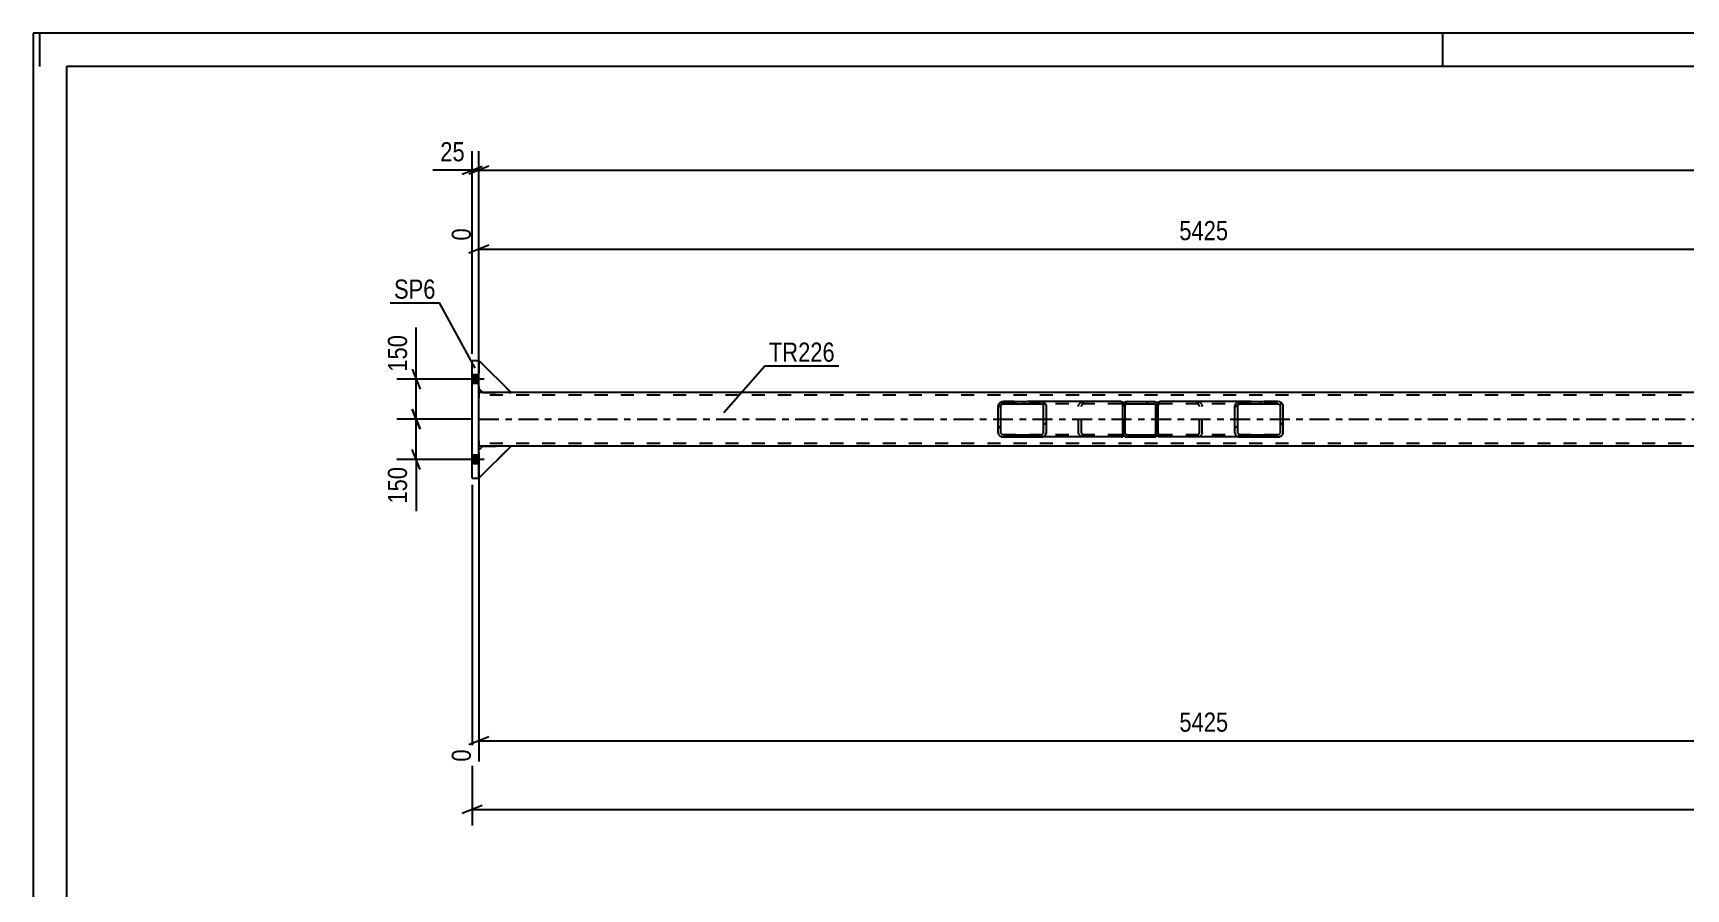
# Model space of a CAD drawing. Header units: millimetres. Extents: x -88 to 753, y -416 to 178.
# Drawn here: x -88.4 to 159, y 50.2 to 178.2 of the extents above; entities that cross this region are included whole.
import ezdxf

# ---------------------------------------------------------------- set-up
doc = ezdxf.new("R2010")
doc.units = ezdxf.units.MM
doc.linetypes.add('DXK_LINE_DOT2', pattern=[3.9198, 1.9599, -1.9599])
doc.linetypes.add('DXK_LINE_DOT3', pattern=[5.9187, 2.979, -0.9799, 0.9799, -0.9799])
doc.styles.add('Arial Narrow', font='ARIALN.TTF', dxfattribs={"height": 0.2})

# ---------------------------------------------------------------- blocks, each defined once
blk = doc.blocks.new('Unknown-761550090-1163')
at = {"color": 5, "linetype": 'Continuous'}
for p, q in [((752.6, 178.2), (-88.4, 178.2)), ((-88.4, 178.2), (-88.4, -415.8)), ((-87.4, 173.2), (-87.4, 178.2)), ((122.6, 173.2), (122.6, 178.2)), ((747.6, 173.2), (-83.4, 173.2)), ((-83.4, 173.2), (-83.4, -410.8))]:
    blk.add_line(p, q, dxfattribs=at)
blk = doc.blocks.new('Bolt-761550090-4881 - 4868')
at = {"linetype": 'Continuous'}
for points in [[(-21.67, 125.78), (-21.67, 127.1), (-22.67, 127.1), (-22.67, 125.78)], [(-21.66, 125.78), (-21.66, 127.1), (-22.66, 127.1), (-22.66, 125.78)], [(-21.67, 113.78), (-21.67, 115.1), (-22.67, 115.1), (-22.67, 113.78)], [(-21.66, 113.78), (-21.66, 115.1), (-22.66, 115.1), (-22.66, 113.78)]]:
    blk.add_hatch(color=1, dxfattribs=at).paths.add_polyline_path(points)
at = {"color": 1, "linetype": 'Continuous'}
for p, q in [((-20.91, 126.44), (-25.67, 126.44)), ((-20.9, 126.44), (-25.66, 126.44)), ((-21.67, 127.1), (-22.67, 127.1)), ((-21.66, 127.1), (-22.66, 127.1)), ((-21.67, 125.78), (-22.67, 125.78)), ((-21.66, 125.78), (-22.66, 125.78)), ((-20.91, 114.44), (-25.67, 114.44)), ((-20.9, 114.44), (-25.66, 114.44)), ((-21.67, 115.1), (-22.67, 115.1)), ((-21.66, 115.1), (-22.66, 115.1)), ((-21.67, 113.78), (-22.67, 113.78)), ((-21.66, 113.78), (-22.66, 113.78))]:
    blk.add_line(p, q, dxfattribs=at)
blk = doc.blocks.new('Part-761550090-4903 - 4868')
at = {"color": 7, "linetype": 'DXK_LINE_DOT2'}
for p, q in [((-21.67, 124.44), (-21.66, 124.44)), ((-21.66, 124.44), (-21.67, 124.44)), ((-21.67, 124.44), (-21.67, 124.38)), ((-21.67, 124.38), (-21.67, 124.2)), ((-21.67, 124.2), (-21.67, 123.94)), ((-21.67, 124.04), (-21.66, 124.04)), ((565.98, 124.04), (-21.67, 124.04)), ((-21.67, 124.01), (-21.67, 124.04)), ((-21.67, 123.92), (-21.67, 124.01)), ((-21.67, 123.94), (-21.67, 123.64)), ((-21.67, 123.79), (-21.67, 123.92)), ((-21.67, 123.64), (-21.67, 123.79)), ((-21.66, 124.44), (-21.66, 124.44)), ((-21.66, 124.38), (-21.66, 124.44)), ((-21.66, 124.2), (-21.66, 124.38)), ((-21.66, 123.94), (-21.66, 124.2)), ((-21.66, 124.04), (-21.66, 124.01)), ((-21.66, 124.01), (-21.66, 123.92)), ((-21.66, 123.64), (-21.66, 123.94)), ((-21.66, 123.92), (-21.66, 123.79)), ((-21.66, 123.79), (-21.66, 123.64)), ((-16.86, 124.44), (-21.06, 124.44)), ((-21.67, 117.24), (-21.67, 123.64)), ((-21.67, 117.24), (-21.67, 123.64)), ((-21.66, 117.24), (-21.66, 123.64)), ((-21.67, 117.08), (-21.67, 117.24)), ((-21.67, 117.24), (-21.67, 116.93)), ((-21.67, 116.95), (-21.67, 117.08)), ((-21.67, 116.87), (-21.67, 116.95)), ((-21.67, 116.93), (-21.67, 116.67)), ((-21.67, 116.84), (-21.67, 116.87)), ((-21.67, 116.84), (-21.66, 116.84)), ((565.98, 116.84), (-21.67, 116.84)), ((-21.67, 116.67), (-21.67, 116.5)), ((-21.67, 116.5), (-21.67, 116.44)), ((-21.67, 116.44), (-21.66, 116.44)), ((-21.66, 116.44), (-21.67, 116.44)), ((-21.66, 117.24), (-21.66, 117.08)), ((-21.66, 116.93), (-21.66, 117.24)), ((-21.66, 117.08), (-21.66, 116.95)), ((-21.66, 116.95), (-21.66, 116.87)), ((-21.66, 116.67), (-21.66, 116.93)), ((-21.66, 116.87), (-21.66, 116.84)), ((-21.66, 116.5), (-21.66, 116.67)), ((-21.66, 116.44), (-21.66, 116.5)), ((-21.66, 116.44), (-21.66, 116.44)), ((-16.86, 116.44), (-21.06, 116.44))]:
    blk.add_line(p, q, dxfattribs=at)
at = {"color": 2, "linetype": 'Continuous'}
for p, q in [((-21.06, 124.44), (-21.66, 124.44)), ((565.98, 124.44), (-16.86, 124.44)), ((-21.66, 117.24), (-21.66, 123.64)), ((-21.06, 116.44), (-21.66, 116.44)), ((565.98, 116.44), (-16.86, 116.44))]:
    blk.add_line(p, q, dxfattribs=at)
at = {"color": 7, "linetype": 'DXK_LINE_DOT3'}
blk.add_line((-21.66, 120.44), (565.98, 120.44), dxfattribs=at)
blk = doc.blocks.new('Part-761550090-4905 - 4868')
at = {"color": 2, "linetype": 'Continuous'}
for p, q in [((-21.66, 129.24), (-16.86, 124.44)), ((-21.66, 125.04), (-21.06, 124.44)), ((-16.86, 124.44), (-21.06, 124.44))]:
    blk.add_line(p, q, dxfattribs=at)
at = {"color": 7, "linetype": 'DXK_LINE_DOT2'}
for p, q in [((-21.66, 129.24), (-21.66, 129.24)), ((-21.66, 129.24), (-21.66, 125.04)), ((-21.66, 129.24), (-21.66, 129.24)), ((-21.66, 129.24), (-16.86, 124.44)), ((-21.66, 125.04), (-21.66, 129.24)), ((-21.66, 125.04), (-21.66, 125.04)), ((-21.66, 125.04), (-21.66, 125.04)), ((-21.06, 124.44), (-21.66, 125.04)), ((-21.06, 124.44), (-21.06, 124.44)), ((-21.06, 124.44), (-21.06, 124.44))]:
    blk.add_line(p, q, dxfattribs=at)
blk = doc.blocks.new('Part-761550090-4917 - 4868')
at = {"color": 2, "linetype": 'Continuous'}
for p, q in [((-21.66, 115.84), (-21.06, 116.44)), ((-21.66, 111.64), (-16.86, 116.44)), ((-16.86, 116.44), (-21.06, 116.44))]:
    blk.add_line(p, q, dxfattribs=at)
at = {"color": 7, "linetype": 'DXK_LINE_DOT2'}
for p, q in [((-21.66, 115.84), (-21.06, 116.44)), ((-16.86, 116.44), (-21.66, 111.64)), ((-21.06, 116.44), (-21.06, 116.44)), ((-21.66, 111.64), (-21.66, 115.84)), ((-21.66, 115.84), (-21.66, 115.84)), ((-21.66, 115.84), (-21.66, 115.84)), ((-21.66, 111.64), (-21.66, 115.84)), ((-21.66, 111.64), (-21.66, 111.64)), ((-21.66, 111.64), (-21.66, 111.64))]:
    blk.add_line(p, q, dxfattribs=at)
blk = doc.blocks.new('Part-761550090-4997 - 4868')
at = {"color": 2, "linetype": 'Continuous'}
blk.add_line((-21.66, 115.85), (-21.07, 116.44), dxfattribs=at)
at = {"color": 7, "linetype": 'DXK_LINE_DOT2'}
for p, q in [((-21.66, 115.85), (-21.07, 116.44)), ((-21.66, 111.65), (-16.87, 116.44)), ((-21.66, 111.65), (-16.87, 116.44)), ((-21.07, 116.44), (-16.87, 116.44)), ((-21.67, 115.84), (-21.66, 115.85)), ((-21.67, 115.84), (-21.66, 115.85)), ((-21.67, 111.64), (-21.67, 115.84)), ((-21.67, 115.84), (-21.67, 115.84)), ((-21.67, 111.64), (-21.67, 115.84)), ((-21.67, 111.64), (-21.66, 111.65)), ((-21.67, 111.64), (-21.66, 111.65)), ((-21.67, 111.64), (-21.67, 111.64))]:
    blk.add_line(p, q, dxfattribs=at)
blk = doc.blocks.new('Part-761550090-5003 - 4868')
at = {"linetype": 'Continuous'}
h = blk.add_hatch(dxfattribs=at)
h.set_pattern_fill('', scale=0.7, style=0, pattern_type=0)
h.set_pattern_definition([(45, (92.354, 123.0762), (-1.57154, 1.57154), [])])
h.paths.add_polyline_path([(97.85, 123.08), (92.35, 123.08), (92.02, 123.03), (91.73, 122.89), (91.54, 122.68), (91.47, 122.44), (91.47, 118.44), (91.54, 118.19), (91.73, 117.98), (92.02, 117.84), (92.35, 117.8), (97.85, 117.8), (98.19, 117.84), (98.47, 117.98), (98.66, 118.19), (98.73, 118.44), (98.73, 122.44), (98.66, 122.68), (98.47, 122.89), (98.19, 123.03)])
h.paths.add_polyline_path([(98.16, 122.66), (98.26, 122.56), (98.29, 122.44), (98.29, 118.44), (98.26, 118.31), (98.16, 118.21), (98.02, 118.14), (97.85, 118.12), (92.35, 118.12), (92.19, 118.14), (92.04, 118.21), (91.95, 118.31), (91.91, 118.44), (91.91, 122.44), (91.95, 122.56), (92.04, 122.66), (92.19, 122.73), (92.35, 122.76), (97.85, 122.76), (98.02, 122.73)])
at = {"color": 2, "linetype": 'Continuous'}
for p, q in [((79.98, 123.04), (80.24, 123.08)), ((79.98, 123.03), (79.98, 123.04)), ((79.98, 122.89), (79.98, 123.03)), ((79.98, 122.89), (79.98, 122.69)), ((79.98, 122.68), (79.98, 122.89)), ((79.98, 122.69), (79.98, 122.66)), ((79.98, 122.68), (79.98, 122.5)), ((79.98, 122.66), (79.98, 122.56)), ((79.98, 122.56), (79.98, 122.51)), ((92.35, 123.08), (80.24, 123.08)), ((91.54, 122.68), (91.47, 122.44)), ((91.47, 118.44), (91.47, 122.44)), ((91.91, 122.44), (91.95, 122.56)), ((91.91, 118.44), (91.91, 122.44)), ((92.35, 123.08), (92.02, 123.03)), ((92.19, 122.73), (92.35, 122.76)), ((92.35, 123.08), (97.85, 123.08)), ((92.35, 122.76), (97.85, 122.76)), ((98.19, 123.03), (97.85, 123.08)), ((97.85, 122.76), (98.02, 122.73)), ((98.26, 122.56), (98.29, 122.44)), ((98.29, 118.44), (98.29, 122.44)), ((98.73, 122.44), (98.66, 122.68)), ((98.73, 118.44), (98.73, 122.44)), ((79.98, 118.31), (79.98, 118.37)), ((79.98, 118.19), (79.98, 118.37)), ((79.98, 118.31), (79.98, 118.21)), ((79.98, 118.21), (79.98, 118.18)), ((79.98, 117.98), (79.98, 118.19)), ((79.98, 117.98), (79.98, 118.18)), ((79.98, 117.84), (79.98, 117.98)), ((79.98, 117.83), (79.98, 117.84)), ((80.24, 117.8), (79.98, 117.83)), ((92.35, 117.8), (80.24, 117.8)), ((91.47, 118.44), (91.54, 118.19)), ((91.95, 118.31), (91.91, 118.44)), ((92.02, 117.84), (92.35, 117.8)), ((92.35, 118.12), (92.19, 118.14)), ((92.35, 118.12), (97.85, 118.12)), ((92.35, 117.8), (97.85, 117.8)), ((98.02, 118.14), (97.85, 118.12)), ((97.85, 117.8), (98.19, 117.84)), ((98.29, 118.44), (98.26, 118.31)), ((98.66, 118.19), (98.73, 118.44))]:
    blk.add_line(p, q, dxfattribs=at)
at = {"color": 7, "linetype": 'DXK_LINE_DOT2'}
for p, q in [((79.98, 123.04), (79.98, 122.89)), ((80.07, 122.73), (79.98, 122.69)), ((79.98, 122.51), (79.98, 122.44)), ((79.98, 122.5), (79.98, 122.44)), ((79.98, 118.44), (79.98, 122.44)), ((79.98, 118.44), (79.98, 122.44)), ((80.24, 122.76), (80.07, 122.73)), ((97.85, 122.76), (80.24, 122.76)), ((85.73, 123.08), (86.07, 123.03)), ((85.9, 122.73), (85.73, 122.76)), ((86.17, 122.44), (86.14, 122.56)), ((86.17, 118.44), (86.17, 122.44)), ((86.54, 122.68), (86.61, 122.44)), ((86.61, 118.44), (86.61, 122.44)), ((97.85, 123.08), (92.35, 123.08)), ((79.98, 118.37), (79.98, 118.44)), ((79.98, 118.37), (79.98, 118.44)), ((79.98, 118.18), (80.07, 118.14)), ((79.98, 117.83), (79.98, 117.98)), ((80.07, 118.14), (80.24, 118.12)), ((97.85, 118.12), (80.24, 118.12)), ((85.73, 118.12), (85.9, 118.14)), ((86.07, 117.84), (85.73, 117.8)), ((86.14, 118.31), (86.17, 118.44)), ((86.61, 118.44), (86.54, 118.19)), ((97.85, 117.8), (92.35, 117.8))]:
    blk.add_line(p, q, dxfattribs=at)
for centre, radius, start, end in [((85.8, 122.34), 0.401, 32.4105, 75.4453), ((85.87, 122.25), 0.802, 32.4105, 75.4453), ((85.8, 118.53), 0.401, 284.5547, 327.5895), ((85.87, 118.62), 0.802, 284.5547, 327.5895)]:
    blk.add_arc(centre, radius, start, end, dxfattribs=at)
at = {"color": 2, "linetype": 'Continuous'}
for centre, radius, start, end in [((92.22, 122.25), 0.803, 104.5326, 147.5549), ((92.29, 122.34), 0.401, 104.5326, 147.5549), ((97.92, 122.34), 0.401, 32.4451, 75.4674), ((97.99, 122.25), 0.803, 32.4451, 75.4674), ((92.22, 118.62), 0.803, 212.4451, 255.4674), ((92.29, 118.53), 0.401, 212.4451, 255.4674), ((97.92, 118.53), 0.401, 284.5326, 327.5549), ((97.99, 118.62), 0.803, 284.5326, 327.5549)]:
    blk.add_arc(centre, radius, start, end, dxfattribs=at)
blk = doc.blocks.new('Part-761550090-4939 - 4868')
at = {"color": 2, "linetype": 'Continuous'}
for p, q in [((-22.67, 129.24), (-21.66, 129.24)), ((-22.67, 111.64), (-22.67, 129.24)), ((-22.66, 111.64), (-22.66, 129.24)), ((-21.66, 111.64), (-21.66, 129.24)), ((-22.67, 111.64), (-21.66, 111.64))]:
    blk.add_line(p, q, dxfattribs=at)
at = {"color": 7, "linetype": 'DXK_LINE_DOT2'}
blk.add_line((-21.67, 111.64), (-21.67, 129.24), dxfattribs=at)
blk = doc.blocks.new('Part-761550090-4954 - 4868')
at = {"color": 7, "linetype": 'DXK_LINE_DOT2'}
for p, q in [((-16.87, 124.44), (-21.67, 129.24)), ((-21.67, 129.24), (-21.67, 125.04)), ((-21.67, 129.24), (-21.67, 129.24)), ((-21.67, 129.24), (-16.87, 124.44)), ((-21.67, 125.04), (-21.67, 129.24)), ((-21.67, 125.04), (-21.66, 125.02)), ((-21.67, 125.04), (-21.67, 125.04)), ((-21.67, 125.04), (-21.07, 124.44)), ((-21.07, 124.44), (-16.87, 124.44))]:
    blk.add_line(p, q, dxfattribs=at)
at = {"color": 2, "linetype": 'Continuous'}
blk.add_line((-21.66, 125.02), (-21.07, 124.44), dxfattribs=at)
blk = doc.blocks.new('Part-761550090-4955 - 4868')
at = {"color": 7, "linetype": 'DXK_LINE_DOT2'}
for p, q in [((-16.86, 124.44), (-21.66, 129.24)), ((-21.66, 129.24), (-21.66, 125.04)), ((-21.66, 129.24), (-21.66, 129.24)), ((-21.66, 129.24), (-16.86, 124.44)), ((-21.66, 125.04), (-21.66, 129.24)), ((-21.66, 125.04), (-21.66, 125.03)), ((-21.66, 125.04), (-21.66, 125.04)), ((-21.66, 125.04), (-21.06, 124.44)), ((-21.06, 124.44), (-16.86, 124.44))]:
    blk.add_line(p, q, dxfattribs=at)
at = {"color": 2, "linetype": 'Continuous'}
blk.add_line((-21.66, 125.03), (-21.06, 124.44), dxfattribs=at)
blk = doc.blocks.new('Part-761550090-4978 - 4868')
at = {"linetype": 'Continuous'}
h = blk.add_hatch(dxfattribs=at)
h.set_pattern_fill('', scale=0.7, style=0, pattern_type=0)
h.set_pattern_definition([(45, (75.3581, 123.0762), (-1.57154, 1.57154), [])])
h.paths.add_polyline_path([(79.36, 123.08), (75.36, 123.08), (75.11, 123.03), (74.91, 122.89), (74.77, 122.68), (74.72, 122.44), (74.72, 118.44), (74.77, 118.19), (74.91, 117.98), (75.11, 117.84), (75.36, 117.8), (79.36, 117.8), (79.6, 117.84), (79.81, 117.98), (79.95, 118.19), (80, 118.44), (80, 122.44), (79.95, 122.68), (79.81, 122.89), (79.6, 123.03)])
h.paths.add_polyline_path([(79.58, 122.66), (79.65, 122.56), (79.68, 122.44), (79.68, 118.44), (79.65, 118.31), (79.58, 118.21), (79.48, 118.14), (79.36, 118.12), (75.36, 118.12), (75.24, 118.14), (75.13, 118.21), (75.06, 118.31), (75.04, 118.44), (75.04, 122.44), (75.06, 122.56), (75.13, 122.66), (75.24, 122.73), (75.36, 122.76), (79.36, 122.76), (79.48, 122.73)])
at = {"color": 2, "linetype": 'Continuous'}
for p, q in [((74.7, 122.44), (74.75, 122.68)), ((74.7, 122.44), (74.72, 122.44)), ((74.77, 122.68), (74.72, 122.44)), ((74.72, 118.44), (74.72, 122.44)), ((75.04, 122.44), (75.06, 122.56)), ((75.04, 118.44), (75.04, 122.44)), ((75.1, 123.03), (75.34, 123.08)), ((75.36, 123.08), (75.11, 123.03)), ((75.24, 122.73), (75.36, 122.76)), ((75.34, 123.08), (75.36, 123.08)), ((75.36, 123.08), (75.34, 123.08)), ((75.36, 123.08), (79.36, 123.08)), ((75.36, 122.76), (79.36, 122.76)), ((79.47, 122.73), (79.34, 122.76)), ((79.6, 123.03), (79.36, 123.08)), ((79.36, 122.76), (79.48, 122.73)), ((79.66, 122.44), (79.64, 122.56)), ((79.65, 122.56), (79.68, 122.44)), ((79.66, 122.44), (79.68, 122.44)), ((79.66, 118.44), (79.66, 122.44)), ((79.68, 118.44), (79.68, 122.44)), ((80, 122.44), (79.95, 122.68)), ((80, 118.44), (80, 122.44)), ((74.7, 118.44), (74.72, 118.44)), ((74.75, 118.19), (74.7, 118.43)), ((74.72, 118.44), (74.77, 118.19)), ((75.06, 118.31), (75.04, 118.44)), ((75.34, 117.8), (75.1, 117.84)), ((75.11, 117.84), (75.36, 117.8)), ((75.36, 118.12), (75.24, 118.14)), ((75.34, 117.8), (75.36, 117.8)), ((75.36, 117.8), (75.34, 117.8)), ((75.36, 118.12), (79.36, 118.12)), ((75.36, 117.8), (79.36, 117.8)), ((79.34, 118.12), (79.47, 118.14)), ((79.48, 118.14), (79.36, 118.12)), ((79.36, 117.8), (79.6, 117.84)), ((79.64, 118.31), (79.66, 118.44)), ((79.68, 118.44), (79.65, 118.31)), ((79.66, 118.44), (79.68, 118.44)), ((79.95, 118.19), (80, 118.44))]:
    blk.add_line(p, q, dxfattribs=at)
at = {"color": 7, "linetype": 'DXK_LINE_DOT2'}
for p, q in [((74.7, 122.44), (74.7, 122.44)), ((74.7, 118.44), (74.7, 122.44)), ((74.7, 122.44), (74.7, 122.44)), ((75.05, 122.56), (75.02, 122.44)), ((75.02, 122.44), (75.04, 122.44)), ((75.02, 118.44), (75.02, 122.44)), ((75.34, 122.76), (75.22, 122.73)), ((75.34, 122.76), (75.36, 122.76)), ((75.34, 122.76), (79.34, 122.76)), ((75.36, 123.08), (79.36, 123.08)), ((79.34, 123.08), (79.59, 123.03)), ((79.34, 122.76), (79.36, 122.76)), ((79.94, 122.68), (79.98, 122.44)), ((79.98, 118.44), (79.98, 122.44)), ((79.98, 122.44), (80, 122.44)), ((74.7, 118.44), (74.7, 118.44)), ((74.7, 118.43), (74.7, 118.44)), ((75.02, 118.44), (75.04, 118.44)), ((75.02, 118.44), (75.05, 118.31)), ((75.22, 118.14), (75.34, 118.12)), ((75.34, 118.12), (75.36, 118.12)), ((75.34, 118.12), (79.34, 118.12)), ((75.36, 117.8), (79.36, 117.8)), ((79.34, 118.12), (79.36, 118.12)), ((79.59, 117.84), (79.34, 117.8)), ((79.98, 118.44), (79.94, 118.19)), ((79.98, 118.44), (80, 118.44))]:
    blk.add_line(p, q, dxfattribs=at)
at = {"color": 2, "linetype": 'Continuous'}
for centre, radius, start, end in [((75.34, 122.44), 0.64, 112.5, 157.5), ((75.36, 122.44), 0.64, 112.5, 157.5), ((75.36, 122.44), 0.32, 112.5, 157.5), ((79.34, 122.44), 0.32, 22.5, 67.5), ((79.36, 122.44), 0.32, 22.5, 67.5), ((79.36, 122.44), 0.64, 22.5, 67.5), ((75.34, 118.44), 0.64, 202.5, 247.5), ((75.36, 118.44), 0.64, 202.5, 247.5), ((75.36, 118.44), 0.32, 202.5, 247.5), ((79.34, 118.44), 0.32, 292.5, 337.5), ((79.36, 118.44), 0.32, 292.5, 337.5), ((79.36, 118.44), 0.64, 292.5, 337.5)]:
    blk.add_arc(centre, radius, start, end, dxfattribs=at)
at = {"color": 7, "linetype": 'DXK_LINE_DOT2'}
for centre, radius, start, end in [((75.34, 122.44), 0.32, 112.5, 157.5), ((79.34, 122.44), 0.64, 22.5, 67.5), ((75.34, 118.44), 0.32, 202.5, 247.5), ((79.34, 118.44), 0.64, 292.5, 337.5)]:
    blk.add_arc(centre, radius, start, end, dxfattribs=at)
blk = doc.blocks.new('Part-761550090-4998 - 4868')
at = {"color": 2, "linetype": 'Continuous'}
blk.add_line((-21.66, 115.84), (-21.06, 116.44), dxfattribs=at)
at = {"color": 7, "linetype": 'DXK_LINE_DOT2'}
for p, q in [((-21.66, 115.84), (-21.06, 116.44)), ((-21.66, 111.64), (-16.86, 116.44)), ((-21.66, 111.64), (-16.86, 116.44)), ((-21.06, 116.44), (-16.86, 116.44)), ((-21.66, 115.84), (-21.66, 115.84)), ((-21.66, 111.64), (-21.66, 115.84)), ((-21.66, 115.84), (-21.66, 115.84)), ((-21.66, 115.84), (-21.66, 115.84)), ((-21.66, 111.64), (-21.66, 115.84)), ((-21.66, 111.64), (-21.66, 111.64)), ((-21.66, 111.64), (-21.66, 111.64)), ((-21.66, 111.64), (-21.66, 111.64))]:
    blk.add_line(p, q, dxfattribs=at)
blk = doc.blocks.new('Part-761550090-5005 - 4868')
at = {"linetype": 'Continuous'}
h = blk.add_hatch(dxfattribs=at)
h.set_pattern_fill('', scale=0.7, style=0, pattern_type=0)
h.set_pattern_definition([(45, (56.9082, 123.0762), (-1.57154, 1.57154), [])])
h.paths.add_polyline_path([(62.39, 123.08), (56.91, 123.08), (56.57, 123.03), (56.29, 122.89), (56.1, 122.68), (56.03, 122.44), (56.03, 118.44), (56.1, 118.19), (56.29, 117.98), (56.57, 117.84), (56.91, 117.8), (62.39, 117.8), (62.73, 117.84), (63.01, 117.98), (63.2, 118.19), (63.27, 118.44), (63.27, 122.44), (63.2, 122.68), (63.01, 122.89), (62.73, 123.03)])
h.paths.add_polyline_path([(62.7, 122.66), (62.8, 122.56), (62.83, 122.44), (62.83, 118.44), (62.8, 118.31), (62.7, 118.21), (62.56, 118.14), (62.39, 118.12), (56.91, 118.12), (56.74, 118.14), (56.6, 118.21), (56.5, 118.31), (56.47, 118.44), (56.47, 122.44), (56.5, 122.56), (56.6, 122.66), (56.74, 122.73), (56.91, 122.76), (62.39, 122.76), (62.56, 122.73)])
at = {"color": 2, "linetype": 'Continuous'}
for p, q in [((56.1, 122.68), (56.03, 122.44)), ((56.03, 118.44), (56.03, 122.44)), ((56.47, 122.44), (56.5, 122.56)), ((56.47, 118.44), (56.47, 122.44)), ((56.91, 123.08), (56.57, 123.03)), ((56.74, 122.73), (56.91, 122.76)), ((56.91, 123.08), (62.39, 123.08)), ((56.91, 122.76), (62.39, 122.76)), ((74.45, 123.08), (62.39, 123.08)), ((62.73, 123.03), (62.39, 123.08)), ((62.39, 122.76), (62.56, 122.73)), ((62.8, 122.56), (62.83, 122.44)), ((62.83, 118.44), (62.83, 122.44)), ((63.27, 122.44), (63.2, 122.68)), ((63.27, 118.44), (63.27, 122.44)), ((74.45, 123.08), (74.7, 123.04)), ((74.7, 123.04), (74.7, 123.03)), ((74.7, 123.03), (74.7, 122.89)), ((74.7, 122.89), (74.7, 122.68)), ((74.7, 122.68), (74.7, 122.44)), ((74.7, 118.44), (74.7, 122.44)), ((56.03, 118.44), (56.1, 118.19)), ((56.5, 118.31), (56.47, 118.44)), ((56.57, 117.84), (56.91, 117.8)), ((56.91, 118.12), (56.74, 118.14)), ((56.91, 118.12), (62.39, 118.12)), ((56.91, 117.8), (62.39, 117.8)), ((62.56, 118.14), (62.39, 118.12)), ((62.39, 117.8), (62.73, 117.84)), ((74.45, 117.8), (62.39, 117.8)), ((62.83, 118.44), (62.8, 118.31)), ((63.2, 118.19), (63.27, 118.44)), ((74.45, 117.8), (74.7, 117.83)), ((74.7, 118.44), (74.7, 118.19)), ((74.7, 118.19), (74.7, 117.98)), ((74.7, 117.98), (74.7, 117.84)), ((74.7, 117.84), (74.7, 117.83))]:
    blk.add_line(p, q, dxfattribs=at)
at = {"color": 7, "linetype": 'DXK_LINE_DOT2'}
for p, q in [((62.39, 123.08), (56.91, 123.08)), ((74.45, 122.76), (56.91, 122.76)), ((68.08, 122.44), (68.14, 122.68)), ((68.08, 118.44), (68.08, 122.44)), ((68.55, 122.56), (68.52, 122.44)), ((68.52, 118.44), (68.52, 122.44)), ((68.62, 123.03), (68.96, 123.08)), ((68.96, 122.76), (68.79, 122.73)), ((74.61, 122.73), (74.45, 122.76)), ((74.7, 122.69), (74.61, 122.73)), ((74.7, 123.04), (74.7, 122.69)), ((74.7, 122.68), (74.7, 122.69)), ((74.7, 122.66), (74.7, 122.68)), ((74.7, 122.56), (74.7, 122.66)), ((74.7, 122.44), (74.7, 122.56)), ((74.7, 118.44), (74.7, 122.44)), ((74.45, 118.12), (56.91, 118.12)), ((62.39, 117.8), (56.91, 117.8)), ((68.14, 118.19), (68.08, 118.44)), ((68.52, 118.44), (68.55, 118.31)), ((68.96, 117.8), (68.62, 117.84)), ((68.79, 118.14), (68.96, 118.12)), ((74.45, 118.12), (74.61, 118.14)), ((74.61, 118.14), (74.7, 118.18)), ((74.7, 118.31), (74.7, 118.44)), ((74.7, 118.21), (74.7, 118.31)), ((74.7, 118.19), (74.7, 118.21)), ((74.7, 118.18), (74.7, 118.19)), ((74.7, 117.83), (74.7, 118.18))]:
    blk.add_line(p, q, dxfattribs=at)
at = {"color": 2, "linetype": 'Continuous'}
for centre, radius, start, end in [((56.77, 122.25), 0.801, 104.5769, 147.6241), ((56.84, 122.34), 0.401, 104.5769, 147.6241), ((62.46, 122.34), 0.401, 32.3759, 75.4231), ((62.53, 122.25), 0.801, 32.3759, 75.4231), ((56.77, 118.62), 0.801, 212.3759, 255.4231), ((56.84, 118.53), 0.401, 212.3759, 255.4231), ((62.46, 118.53), 0.401, 284.5769, 327.6241), ((62.53, 118.62), 0.801, 284.5769, 327.6241)]:
    blk.add_arc(centre, radius, start, end, dxfattribs=at)
at = {"color": 7, "linetype": 'DXK_LINE_DOT2'}
for centre, radius, start, end in [((68.82, 122.25), 0.802, 104.5548, 147.5896), ((68.89, 122.34), 0.401, 104.5548, 147.5896), ((68.82, 118.62), 0.802, 212.4104, 255.4452), ((68.89, 118.53), 0.401, 212.4104, 255.4452)]:
    blk.add_arc(centre, radius, start, end, dxfattribs=at)
blk = doc.blocks.new('StraightDimension-761550090-5011 - 4868')
at = {"color": 7, "linetype": 'Continuous'}
for p, q in [((-22.67, 110.64), (-22.67, 59.68)), ((-21.17, 62.68), (-24.17, 61.48)), ((-22.67, 62.08), (577.9, 62.08))]:
    blk.add_line(p, q, dxfattribs=at)
blk = doc.blocks.new('StraightDimension-761550090-5035 - 4868')
at = {"color": 7, "linetype": 'Continuous'}
for p, q in [((195.33, 129.71), (195.33, 154.49)), ((-21.67, 125.44), (-21.67, 149)), ((-20.17, 146.48), (-23.17, 145.28)), ((193.83, 145.28), (196.83, 146.48)), ((-21.67, 145.88), (195.33, 145.88))]:
    blk.add_line(p, q, dxfattribs=at)
at = {"color": 0, "linetype": 'Continuous'}
for points in [[(194.73, 155.09), (190.53, 155.09), (190.53, 146.58), (194.73, 146.58)], [(-22.27, 149.6), (-26.47, 149.6), (-26.47, 146.58), (-22.27, 146.58)]]:
    blk.add_wipeout(points, dxfattribs=at)
at = {"color": 0}
blk.add_wipeout([(91.09, 146.63), (91.09, 150.83), (82.57, 150.83), (82.57, 146.63)], dxfattribs=at)
at = {"color": 3, "linetype": 'Continuous', "style": 'Arial Narrow'}
for s, height, p in [('5425', 2.863, (194.13, 147.18)), ('0', 2.86, (-22.87, 147.18))]:
    blk.add_text(s, height=height, rotation=90.0002, dxfattribs=at).set_placement(p)
at = {"color": 3, "style": 'Arial Narrow'}
blk.add_text('5425', height=2.863, dxfattribs=at).set_placement((83.17, 147.23))
blk = doc.blocks.new('StraightDimension-761550090-8188 - 4868')
at = {"color": 7, "linetype": 'Continuous'}
for p, q in [((-21.66, 130.24), (-21.66, 160.53)), ((-20.16, 158.28), (-23.16, 157.08)), ((-21.66, 157.68), (576.88, 157.68))]:
    blk.add_line(p, q, dxfattribs=at)
blk = doc.blocks.new('StraightDimension-761550090-5064 - 4868')
at = {"color": 7, "linetype": 'Continuous'}
for p, q in [((-21.67, 115.44), (-21.67, 69.24)), ((195.35, 97.21), (195.35, 63.75)), ((-20.17, 72.97), (-23.17, 71.77)), ((-21.67, 72.37), (195.35, 72.37)), ((193.85, 71.77), (196.85, 72.97))]:
    blk.add_line(p, q, dxfattribs=at)
at = {"color": 0}
blk.add_wipeout([(91.09, 73.12), (91.09, 77.32), (82.58, 77.32), (82.58, 73.12)], dxfattribs=at)
at = {"color": 0, "linetype": 'Continuous'}
for points in [[(-22.27, 71.67), (-26.47, 71.67), (-26.47, 68.64), (-22.27, 68.64)], [(194.75, 71.67), (190.55, 71.67), (190.55, 63.15), (194.75, 63.15)]]:
    blk.add_wipeout(points, dxfattribs=at)
at = {"color": 3, "style": 'Arial Narrow'}
blk.add_text('5425', height=2.863, dxfattribs=at).set_placement((83.18, 73.72))
at = {"color": 3, "linetype": 'Continuous', "style": 'Arial Narrow'}
for s, height, p in [('0', 2.86, (-22.87, 69.24)), ('5425', 2.863, (194.15, 63.75))]:
    blk.add_text(s, height=height, rotation=90.0002, dxfattribs=at).set_placement(p)
blk = doc.blocks.new('StraightDimension-761550090-5070 - 4868')
at = {"color": 7, "linetype": 'Continuous'}
for p, q in [((-25.66, 126.44), (-33.93, 126.44)), ((-31.68, 127.94), (-30.48, 124.94)), ((-31.08, 120.44), (-31.08, 126.44)), ((-30.48, 118.94), (-31.68, 121.94)), ((-22.67, 120.44), (-33.93, 120.44))]:
    blk.add_line(p, q, dxfattribs=at)
at = {"color": 0}
blk.add_wipeout([(-31.83, 133.65), (-36.03, 133.65), (-36.03, 126.96), (-31.83, 126.96)], dxfattribs=at)
at = {"color": 7, "linetype": 'Continuous'}
blk.add_line((-31.08, 126.44), (-31.08, 134.17), dxfattribs=at)
blk.add_line((-31.08, 126.44), (-31.08, 134.17), dxfattribs=at)
at = {"color": 3, "style": 'Arial Narrow'}
blk.add_text('150', height=2.863, rotation=90.0002, dxfattribs=at).set_placement((-32.43, 127.56))
blk = doc.blocks.new('StraightDimension-761550090-5077 - 4868')
at = {"color": 7, "linetype": 'Continuous'}
for p, q in [((-31.68, 121.94), (-30.48, 118.94)), ((-22.67, 120.44), (-33.93, 120.44)), ((-31.08, 114.44), (-31.08, 120.44)), ((-25.66, 114.44), (-33.93, 114.44)), ((-30.48, 112.94), (-31.68, 115.94))]:
    blk.add_line(p, q, dxfattribs=at)
at = {"color": 0}
blk.add_wipeout([(-31.83, 113.91), (-36.03, 113.91), (-36.03, 107.23), (-31.83, 107.23)], dxfattribs=at)
at = {"color": 7, "linetype": 'Continuous'}
blk.add_line((-31.08, 114.44), (-31.08, 106.7), dxfattribs=at)
blk.add_line((-31.08, 114.44), (-31.08, 106.7), dxfattribs=at)
at = {"color": 3, "style": 'Arial Narrow'}
blk.add_text('150', height=2.863, rotation=90.0002, dxfattribs=at).set_placement((-32.43, 107.83))
blk = doc.blocks.new('StraightDimension-761550090-8189 - 4868')
at = {"color": 7, "linetype": 'Continuous'}
for p, q in [((-22.67, 130.24), (-22.67, 160.53)), ((-21.66, 130.24), (-21.66, 160.53)), ((-24.17, 157.08), (-21.17, 158.28)), ((-20.16, 158.28), (-23.16, 157.08)), ((-22.67, 157.68), (-21.66, 157.68))]:
    blk.add_line(p, q, dxfattribs=at)
at = {"color": 0}
blk.add_wipeout([(-23.19, 158.43), (-23.19, 162.63), (-28.05, 162.63), (-28.05, 158.43)], dxfattribs=at)
at = {"color": 7, "linetype": 'Continuous'}
blk.add_line((-22.67, 157.68), (-28.58, 157.68), dxfattribs=at)
blk.add_line((-22.67, 157.68), (-28.58, 157.68), dxfattribs=at)
at = {"color": 3, "style": 'Arial Narrow'}
blk.add_text('25', height=2.863, dxfattribs=at).set_placement((-27.45, 159.03))
blk = doc.blocks.new('Mark-761550090-4899 - 4868')
at = {"color": 0}
blk.add_wipeout([(31.61, 129.05), (31.61, 132.05), (21.74, 132.05), (21.74, 129.05)], dxfattribs=at)
blk.add_wipeout([(31.61, 129.05), (31.61, 132.05), (21.74, 132.05), (21.74, 129.05)], dxfattribs=at)
at = {"color": 30, "linetype": 'Continuous'}
for p, q in [((14.99, 121.45), (21.14, 128.45)), ((21.14, 128.45), (32.21, 128.45))]:
    blk.add_line(p, q, dxfattribs=at)
at = {"color": 3, "style": 'Arial Narrow'}
blk.add_text('TR226', height=2.863, dxfattribs=at).set_placement((21.74, 129.05))
blk = doc.blocks.new('Mark-761550090-4935 - 4868')
at = {"color": 0}
blk.add_wipeout([(-28.16, 138.48), (-28.16, 141.48), (-34.37, 141.48), (-34.37, 138.48)], dxfattribs=at)
blk.add_wipeout([(-28.16, 138.48), (-28.16, 141.48), (-34.37, 141.48), (-34.37, 138.48)], dxfattribs=at)
at = {"color": 30, "linetype": 'Continuous'}
for p in [(-34.97, 137.88), (-22.23, 128.07)]:
    blk.add_line(p, (-27.56, 137.88), dxfattribs=at)
at = {"color": 3, "style": 'Arial Narrow'}
blk.add_text('SP6', height=2.863, dxfattribs=at).set_placement((-34.37, 138.48))

msp = doc.modelspace()

# ---------------------------------------------------------------- block references
for name in ['Unknown-761550090-1163', 'Part-761550090-4939 - 4868', 'Part-761550090-4954 - 4868', 'Part-761550090-4905 - 4868', 'Part-761550090-4955 - 4868', 'Bolt-761550090-4881 - 4868', 'Part-761550090-4903 - 4868', 'Part-761550090-5005 - 4868', 'Part-761550090-4978 - 4868', 'Part-761550090-5003 - 4868', 'Part-761550090-4997 - 4868', 'Part-761550090-4917 - 4868', 'Part-761550090-4998 - 4868']:
    msp.add_blockref(name, (0, 0))

# ---------------------------------------------------------------- next in the draw order: block references
for name in ['StraightDimension-761550090-5035 - 4868', 'StraightDimension-761550090-5011 - 4868']:
    msp.add_blockref(name, (0, 0))

# ---------------------------------------------------------------- next in the draw order: block references
for name in ['StraightDimension-761550090-8188 - 4868', 'StraightDimension-761550090-5064 - 4868']:
    msp.add_blockref(name, (0, 0))

# ---------------------------------------------------------------- next in the draw order: block references
for name in ['StraightDimension-761550090-5070 - 4868', 'Mark-761550090-4899 - 4868']:
    msp.add_blockref(name, (0, 0))

# ---------------------------------------------------------------- next in the draw order: block references
for name in ['StraightDimension-761550090-8189 - 4868', 'StraightDimension-761550090-5077 - 4868']:
    msp.add_blockref(name, (0, 0))

# ---------------------------------------------------------------- next in the draw order: block references
msp.add_blockref('Mark-761550090-4935 - 4868', (0, 0))

doc.saveas('drawing.dxf')
